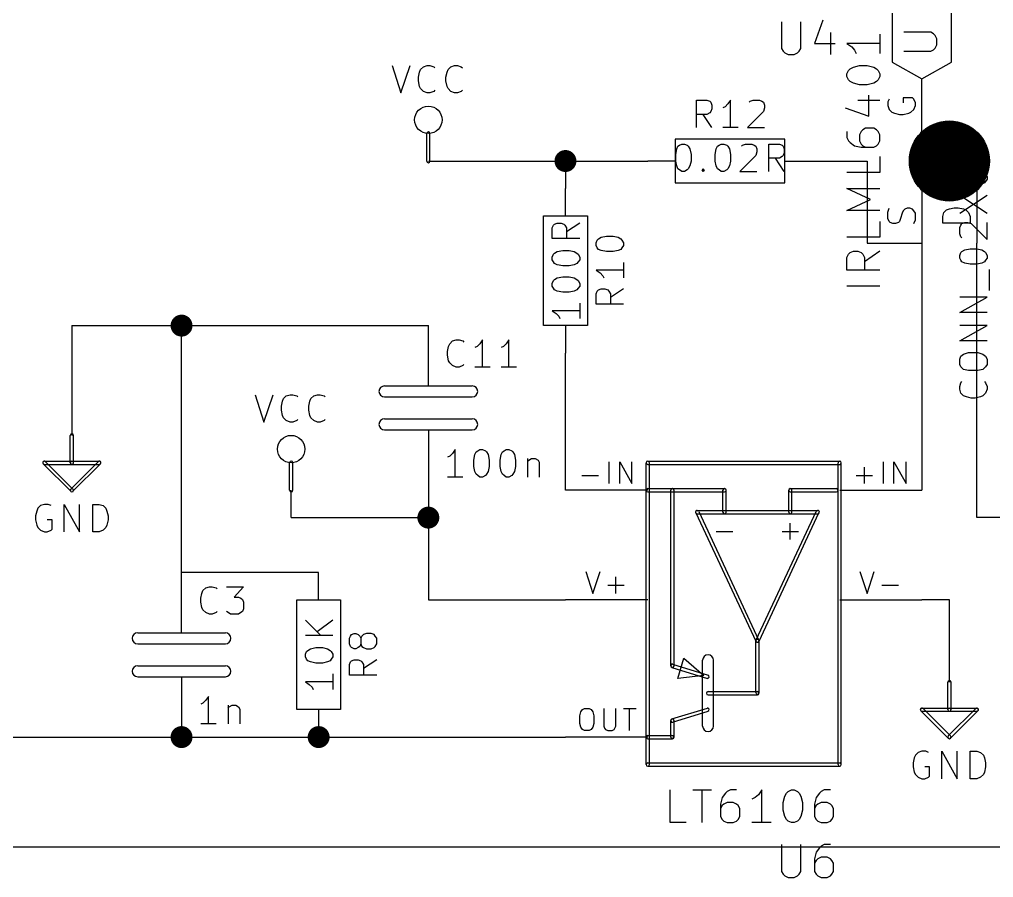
# Model space of a CAD drawing. Extents: x 10 to 287, y -200 to -10.
# Drawn here: x 166.48 to 211.59, y -141.12 to -101.4 of the extents above; entities that cross this region are included whole.
import ezdxf

# ---------------------------------------------------------------- set-up
doc = ezdxf.new("R2010")
doc.units = 0
doc.header["$MEASUREMENT"] = 0

msp = doc.modelspace()

# ---------------------------------------------------------------- linework, layer by layer
at = {"layer": 'Cyan 2'}
for p, q in [((203.683, -101.422), (203.302, -102.514)), ((201.778, -101.498), (201.778, -102.743)), ((202.667, -102.743), (202.667, -101.498)), ((204.038, -102.006), (204.038, -103.022)), ((206.324, -102.083), (206.324, -102.972)), ((201.778, -102.743), (201.854, -102.87)), ((202.59, -102.87), (202.667, -102.743)), ((203.302, -102.514), (204.267, -102.514)), ((206.324, -102.514), (204.8, -102.514)), ((204.8, -102.514), (205.029, -102.667)), ((205.029, -102.667), (205.156, -102.819)), ((205.156, -102.819), (205.232, -102.972)), ((201.854, -102.87), (201.93, -102.946)), ((201.93, -102.946), (202.082, -103.022)), ((202.082, -103.022), (202.362, -103.022)), ((202.362, -103.022), (202.514, -102.946)), ((202.514, -102.946), (202.59, -102.87)), ((183.744, -103.53), (184.15, -104.8)), ((184.15, -104.8), (184.582, -103.53)), ((185.014, -103.835), (185.064, -103.708)), ((185.064, -103.708), (185.191, -103.581)), ((185.191, -103.581), (185.369, -103.53)), ((185.369, -103.53), (185.496, -103.53)), ((185.496, -103.53), (185.674, -103.581)), ((185.674, -103.581), (185.725, -103.632)), ((186.284, -103.835), (186.334, -103.708)), ((186.334, -103.708), (186.461, -103.581)), ((186.461, -103.581), (186.639, -103.53)), ((186.639, -103.53), (186.766, -103.53)), ((186.766, -103.53), (186.944, -103.581)), ((186.944, -103.581), (186.995, -103.632)), ((204.876, -103.759), (204.953, -103.683)), ((204.953, -103.683), (205.105, -103.607)), ((205.105, -103.607), (205.384, -103.53)), ((205.384, -103.53), (205.74, -103.53)), ((205.74, -103.53), (206.045, -103.607)), ((206.045, -103.607), (206.172, -103.683)), ((206.172, -103.683), (206.248, -103.759)), ((184.963, -104.064), (185.014, -103.835)), ((184.963, -104.242), (184.963, -104.064)), ((186.233, -104.064), (186.284, -103.835)), ((186.233, -104.242), (186.233, -104.064)), ((204.8, -103.911), (204.876, -103.759)), ((204.8, -104.038), (204.8, -103.911)), ((204.876, -104.191), (204.8, -104.038)), ((204.953, -104.267), (204.876, -104.191)), ((206.248, -104.191), (206.172, -104.267)), ((206.248, -103.759), (206.324, -103.911)), ((206.324, -104.038), (206.248, -104.191)), ((206.324, -103.911), (206.324, -104.038)), ((185.014, -104.496), (184.963, -104.242)), ((185.064, -104.597), (185.014, -104.496)), ((185.191, -104.724), (185.064, -104.597)), ((186.284, -104.496), (186.233, -104.242)), ((186.334, -104.597), (186.284, -104.496)), ((186.461, -104.724), (186.334, -104.597)), ((205.105, -104.343), (204.953, -104.267)), ((205.384, -104.419), (205.105, -104.343)), ((205.74, -104.419), (205.384, -104.419)), ((206.045, -104.343), (205.74, -104.419)), ((206.172, -104.267), (206.045, -104.343)), ((185.369, -104.8), (185.191, -104.724)), ((185.496, -104.8), (185.369, -104.8)), ((185.674, -104.724), (185.496, -104.8)), ((185.725, -104.673), (185.674, -104.724)), ((186.639, -104.8), (186.461, -104.724)), ((186.766, -104.8), (186.639, -104.8)), ((186.944, -104.724), (186.766, -104.8)), ((186.995, -104.673), (186.944, -104.724)), ((205.816, -105.867), (205.816, -104.902)), ((206.756, -105.08), (206.705, -105.207)), ((207.848, -105.029), (207.416, -105.029)), ((207.416, -105.029), (207.416, -105.258)), ((207.899, -105.08), (207.848, -105.029)), ((207.975, -105.258), (207.899, -105.08)), ((197.841, -106.401), (197.841, -105.131)), ((197.841, -105.131), (198.323, -105.131)), ((198.323, -105.131), (198.45, -105.181)), ((198.45, -105.181), (198.501, -105.232)), ((198.501, -105.232), (198.552, -105.359)), ((198.552, -105.537), (198.501, -105.664)), ((198.552, -105.359), (198.552, -105.537)), ((199.161, -105.435), (199.06, -105.486)), ((199.288, -105.308), (199.161, -105.435)), ((199.415, -105.131), (199.288, -105.308)), ((199.415, -106.401), (199.415, -105.131)), ((200.279, -105.232), (200.33, -105.181)), ((200.33, -105.181), (200.457, -105.131)), ((200.457, -105.131), (200.762, -105.131)), ((200.762, -105.131), (200.863, -105.181)), ((200.863, -105.181), (200.939, -105.232)), ((200.939, -105.232), (200.99, -105.359)), ((200.99, -105.486), (200.939, -105.664)), ((200.99, -105.359), (200.99, -105.486)), ((204.724, -105.486), (205.816, -105.867)), ((205.308, -105.131), (206.324, -105.131)), ((206.705, -105.207), (206.705, -105.385)), ((206.705, -105.385), (206.756, -105.562)), ((207.899, -105.562), (207.975, -105.385)), ((207.975, -105.385), (207.975, -105.258)), ((198.323, -105.791), (197.841, -105.791)), ((198.552, -106.401), (198.145, -105.791)), ((198.45, -105.715), (198.323, -105.791)), ((198.501, -105.664), (198.45, -105.715)), ((200.939, -105.664), (200.203, -106.401)), ((206.756, -105.562), (206.883, -105.689)), ((206.883, -105.689), (207.01, -105.74)), ((207.01, -105.74), (207.239, -105.791)), ((207.239, -105.791), (207.416, -105.791)), ((207.416, -105.791), (207.67, -105.74)), ((207.67, -105.74), (207.772, -105.689)), ((207.772, -105.689), (207.899, -105.562)), ((199.771, -106.401), (199.06, -106.401)), ((200.203, -106.401), (200.99, -106.401)), ((205.664, -106.426), (205.537, -106.502)), ((206.045, -106.426), (205.664, -106.426)), ((206.172, -106.502), (206.045, -106.426)), ((204.8, -106.578), (204.8, -106.858)), ((204.8, -106.858), (204.876, -107.01)), ((205.461, -106.578), (205.384, -106.731)), ((205.384, -106.731), (205.384, -107.01)), ((205.537, -106.502), (205.461, -106.578)), ((206.248, -106.578), (206.172, -106.502)), ((206.324, -106.731), (206.248, -106.578)), ((206.324, -107.01), (206.324, -106.731)), ((196.926, -107.391), (196.977, -107.264)), ((196.977, -107.264), (197.053, -107.213)), ((197.053, -107.213), (197.155, -107.163)), ((197.155, -107.163), (197.282, -107.163)), ((197.282, -107.163), (197.409, -107.213)), ((197.409, -107.213), (197.46, -107.264)), ((197.46, -107.264), (197.536, -107.391)), ((198.755, -107.391), (198.806, -107.264)), ((198.806, -107.264), (198.882, -107.213)), ((198.882, -107.213), (198.984, -107.163)), ((198.984, -107.163), (199.111, -107.163)), ((199.111, -107.163), (199.238, -107.213)), ((199.238, -107.213), (199.288, -107.264)), ((199.288, -107.264), (199.365, -107.391)), ((199.923, -107.264), (199.974, -107.213)), ((199.974, -107.213), (200.101, -107.163)), ((200.101, -107.163), (200.406, -107.163)), ((200.406, -107.163), (200.508, -107.213)), ((200.508, -107.213), (200.584, -107.264)), ((200.584, -107.264), (200.635, -107.391)), ((201.193, -108.433), (201.193, -107.163)), ((201.193, -107.163), (201.676, -107.163)), ((201.676, -107.163), (201.803, -107.213)), ((201.803, -107.213), (201.854, -107.264)), ((201.854, -107.264), (201.905, -107.391)), ((204.876, -107.01), (204.953, -107.086)), ((204.953, -107.086), (205.156, -107.239)), ((205.156, -107.239), (205.461, -107.315)), ((205.384, -107.01), (205.461, -107.163)), ((205.461, -107.163), (205.537, -107.239)), ((205.461, -107.315), (206.045, -107.315)), ((205.537, -107.239), (205.664, -107.315)), ((206.045, -107.315), (206.172, -107.239)), ((206.172, -107.239), (206.248, -107.163)), ((206.248, -107.163), (206.324, -107.01)), ((210.439, -107.264), (211.303, -107.264)), ((210.871, -107.848), (210.871, -107.086)), ((196.875, -107.645), (196.926, -107.391)), ((196.875, -107.95), (196.875, -107.645)), ((197.536, -107.391), (197.587, -107.645)), ((197.587, -107.645), (197.587, -107.95)), ((198.704, -107.645), (198.755, -107.391)), ((198.704, -107.95), (198.704, -107.645)), ((199.365, -107.391), (199.415, -107.645)), ((199.415, -107.645), (199.415, -107.95)), ((200.584, -107.696), (199.847, -108.433)), ((200.635, -107.518), (200.584, -107.696)), ((200.635, -107.391), (200.635, -107.518)), ((201.803, -107.747), (201.676, -107.823)), ((201.854, -107.696), (201.803, -107.747)), ((201.905, -107.569), (201.854, -107.696)), ((201.905, -107.391), (201.905, -107.569)), ((206.324, -107.747), (206.324, -108.483)), ((209.956, -107.569), (210.871, -107.848)), ((196.926, -108.179), (196.875, -107.95)), ((196.977, -108.306), (196.926, -108.179)), ((197.536, -108.179), (197.46, -108.306)), ((197.587, -107.95), (197.536, -108.179)), ((198.755, -108.179), (198.704, -107.95)), ((198.806, -108.306), (198.755, -108.179)), ((199.365, -108.179), (199.288, -108.306)), ((199.415, -107.95), (199.365, -108.179)), ((201.676, -107.823), (201.193, -107.823)), ((201.905, -108.433), (201.498, -107.823)), ((197.053, -108.356), (196.977, -108.306)), ((197.155, -108.433), (197.053, -108.356)), ((197.282, -108.433), (197.155, -108.433)), ((197.409, -108.356), (197.282, -108.433)), ((197.46, -108.306), (197.409, -108.356)), ((198.095, -108.356), (198.145, -108.306)), ((198.145, -108.433), (198.095, -108.356)), ((198.145, -108.306), (198.196, -108.356)), ((198.145, -108.306), (198.145, -108.433)), ((198.196, -108.356), (198.145, -108.433)), ((198.882, -108.356), (198.806, -108.306)), ((198.984, -108.433), (198.882, -108.356)), ((199.111, -108.433), (198.984, -108.433)), ((199.238, -108.356), (199.111, -108.433)), ((199.288, -108.306), (199.238, -108.356)), ((199.847, -108.433), (200.635, -108.433)), ((206.324, -108.483), (204.8, -108.483)), ((210.033, -108.661), (210.083, -108.534)), ((210.033, -108.788), (210.033, -108.661)), ((210.083, -108.534), (210.134, -108.483)), ((210.134, -108.483), (210.261, -108.407)), ((210.261, -108.407), (210.515, -108.356)), ((210.515, -108.356), (210.82, -108.356)), ((210.82, -108.356), (211.049, -108.407)), ((211.049, -108.407), (211.176, -108.483)), ((211.176, -108.483), (211.226, -108.534)), ((211.226, -108.534), (211.303, -108.661)), ((211.303, -108.661), (211.303, -108.788)), ((210.083, -108.89), (210.033, -108.788)), ((210.134, -108.966), (210.083, -108.89)), ((210.261, -109.017), (210.134, -108.966)), ((210.515, -109.068), (210.261, -109.017)), ((210.82, -109.068), (210.515, -109.068)), ((211.049, -109.017), (210.82, -109.068)), ((211.176, -108.966), (211.049, -109.017)), ((211.226, -108.89), (211.176, -108.966)), ((211.303, -108.788), (211.226, -108.89)), ((205.892, -109.728), (204.8, -109.22)), ((204.8, -109.22), (206.324, -109.22)), ((210.033, -110.363), (211.303, -109.525)), ((210.033, -109.525), (211.303, -110.363)), ((204.8, -110.236), (205.892, -109.728)), ((206.324, -110.236), (204.8, -110.236)), ((206.705, -110.312), (206.756, -110.134)), ((206.705, -110.617), (206.705, -110.312)), ((207.366, -110.363), (207.289, -110.617)), ((207.416, -110.261), (207.366, -110.363)), ((207.493, -110.185), (207.416, -110.261)), ((207.594, -110.134), (207.493, -110.185)), ((207.721, -110.134), (207.594, -110.134)), ((207.848, -110.185), (207.721, -110.134)), ((207.899, -110.261), (207.848, -110.185)), ((207.975, -110.363), (207.899, -110.261)), ((207.975, -110.668), (207.975, -110.363)), ((209.245, -110.515), (209.296, -110.338)), ((209.245, -110.82), (209.245, -110.515)), ((209.296, -110.338), (209.423, -110.211)), ((209.423, -110.211), (209.55, -110.16)), ((209.55, -110.16), (209.779, -110.109)), ((209.779, -110.109), (209.956, -110.109)), ((209.956, -110.109), (210.21, -110.16)), ((210.21, -110.16), (210.312, -110.211)), ((210.312, -110.211), (210.439, -110.338)), ((210.439, -110.338), (210.515, -110.515)), ((210.515, -110.515), (210.515, -110.82)), ((191.16, -111.049), (191.211, -110.922)), ((191.211, -110.922), (191.262, -110.871)), ((191.262, -110.871), (191.389, -110.82)), ((191.389, -110.82), (191.567, -110.82)), ((191.567, -110.82), (191.694, -110.871)), ((191.694, -110.871), (191.745, -110.922)), ((191.745, -110.922), (191.821, -111.049)), ((192.43, -110.82), (191.821, -111.227)), ((206.324, -110.744), (206.324, -111.481)), ((206.756, -110.744), (206.705, -110.617)), ((206.807, -110.795), (206.756, -110.744)), ((206.934, -110.846), (206.807, -110.795)), ((207.061, -110.846), (206.934, -110.846)), ((207.188, -110.795), (207.061, -110.846)), ((207.239, -110.744), (207.188, -110.795)), ((207.289, -110.617), (207.239, -110.744)), ((207.899, -110.846), (207.975, -110.668)), ((210.515, -110.82), (209.245, -110.82)), ((210.033, -111.023), (210.083, -110.922)), ((210.083, -110.922), (210.134, -110.846)), ((210.134, -110.846), (210.261, -110.795)), ((210.261, -110.795), (210.388, -110.795)), ((210.388, -110.795), (210.566, -110.846)), ((210.566, -110.846), (211.303, -111.582)), ((211.303, -111.582), (211.303, -110.795)), ((191.16, -111.531), (191.16, -111.049)), ((191.821, -111.049), (191.821, -111.531)), ((210.033, -111.328), (210.033, -111.023)), ((210.083, -111.455), (210.033, -111.328)), ((192.43, -111.531), (191.16, -111.531)), ((193.192, -111.735), (193.243, -111.608)), ((193.192, -111.862), (193.192, -111.735)), ((193.243, -111.963), (193.192, -111.862)), ((193.243, -111.608), (193.294, -111.557)), ((193.294, -111.557), (193.421, -111.481)), ((193.421, -111.481), (193.675, -111.43)), ((193.675, -111.43), (193.98, -111.43)), ((193.98, -111.43), (194.208, -111.481)), ((194.208, -111.481), (194.335, -111.557)), ((194.335, -111.557), (194.386, -111.608)), ((194.386, -111.608), (194.462, -111.735)), ((194.462, -111.862), (194.386, -111.963)), ((194.462, -111.735), (194.462, -111.862)), ((206.324, -111.481), (204.8, -111.481)), ((210.134, -111.506), (210.083, -111.455)), ((191.16, -112.395), (191.211, -112.268)), ((191.211, -112.268), (191.262, -112.217)), ((191.262, -112.217), (191.389, -112.141)), ((191.389, -112.141), (191.643, -112.09)), ((191.643, -112.09), (191.948, -112.09)), ((191.948, -112.09), (192.176, -112.141)), ((192.176, -112.141), (192.303, -112.217)), ((192.303, -112.217), (192.354, -112.268)), ((192.354, -112.268), (192.43, -112.395)), ((193.294, -112.039), (193.243, -111.963)), ((193.421, -112.09), (193.294, -112.039)), ((193.675, -112.141), (193.421, -112.09)), ((193.98, -112.141), (193.675, -112.141)), ((194.208, -112.09), (193.98, -112.141)), ((194.335, -112.039), (194.208, -112.09)), ((194.386, -111.963), (194.335, -112.039)), ((204.8, -112.42), (204.876, -112.268)), ((204.876, -112.268), (204.953, -112.192)), ((204.953, -112.192), (205.105, -112.116)), ((205.105, -112.116), (205.308, -112.116)), ((205.308, -112.116), (205.461, -112.192)), ((205.461, -112.192), (205.537, -112.268)), ((205.537, -112.268), (205.613, -112.42)), ((206.324, -112.116), (205.613, -112.624)), ((210.033, -112.319), (210.083, -112.192)), ((210.033, -112.446), (210.033, -112.319)), ((210.083, -112.192), (210.134, -112.141)), ((210.134, -112.141), (210.261, -112.065)), ((210.261, -112.065), (210.515, -112.014)), ((210.515, -112.014), (210.82, -112.014)), ((210.82, -112.014), (211.049, -112.065)), ((211.049, -112.065), (211.176, -112.141)), ((211.176, -112.141), (211.226, -112.192)), ((211.226, -112.192), (211.303, -112.319)), ((211.303, -112.319), (211.303, -112.446)), ((191.16, -112.522), (191.16, -112.395)), ((191.211, -112.624), (191.16, -112.522)), ((191.262, -112.7), (191.211, -112.624)), ((191.389, -112.751), (191.262, -112.7)), ((191.643, -112.801), (191.389, -112.751)), ((192.176, -112.751), (191.948, -112.801)), ((192.303, -112.7), (192.176, -112.751)), ((192.354, -112.624), (192.303, -112.7)), ((192.43, -112.522), (192.354, -112.624)), ((192.43, -112.395), (192.43, -112.522)), ((194.462, -112.649), (194.462, -113.36)), ((204.8, -113.005), (204.8, -112.42)), ((205.613, -112.42), (205.613, -113.005)), ((210.083, -112.547), (210.033, -112.446)), ((210.134, -112.624), (210.083, -112.547)), ((210.261, -112.674), (210.134, -112.624)), ((210.515, -112.725), (210.261, -112.674)), ((210.82, -112.725), (210.515, -112.725)), ((211.049, -112.674), (210.82, -112.725)), ((211.176, -112.624), (211.049, -112.674)), ((211.226, -112.547), (211.176, -112.624)), ((211.303, -112.446), (211.226, -112.547)), ((191.948, -112.801), (191.643, -112.801)), ((194.462, -113.005), (193.192, -113.005)), ((193.192, -113.005), (193.37, -113.132)), ((193.37, -113.132), (193.497, -113.259)), ((206.324, -113.005), (204.8, -113.005)), ((211.404, -113.944), (211.404, -112.979)), ((191.16, -113.614), (191.211, -113.487)), ((191.16, -113.741), (191.16, -113.614)), ((191.211, -113.487), (191.262, -113.436)), ((191.262, -113.436), (191.389, -113.36)), ((191.389, -113.36), (191.643, -113.309)), ((191.643, -113.309), (191.948, -113.309)), ((191.948, -113.309), (192.176, -113.36)), ((192.176, -113.36), (192.303, -113.436)), ((192.303, -113.436), (192.354, -113.487)), ((192.354, -113.487), (192.43, -113.614)), ((192.43, -113.614), (192.43, -113.741)), ((193.497, -113.259), (193.548, -113.36)), ((191.211, -113.843), (191.16, -113.741)), ((191.262, -113.919), (191.211, -113.843)), ((191.389, -113.97), (191.262, -113.919)), ((191.643, -114.021), (191.389, -113.97)), ((191.948, -114.021), (191.643, -114.021)), ((192.176, -113.97), (191.948, -114.021)), ((192.303, -113.919), (192.176, -113.97)), ((192.354, -113.843), (192.303, -113.919)), ((192.43, -113.741), (192.354, -113.843)), ((193.192, -114.097), (193.243, -113.97)), ((193.192, -114.579), (193.192, -114.097)), ((193.243, -113.97), (193.294, -113.919)), ((193.294, -113.919), (193.421, -113.868)), ((193.421, -113.868), (193.599, -113.868)), ((193.599, -113.868), (193.726, -113.919)), ((193.726, -113.919), (193.777, -113.97)), ((193.777, -113.97), (193.853, -114.097)), ((194.462, -113.868), (193.853, -114.275)), ((193.853, -114.097), (193.853, -114.579)), ((206.324, -113.741), (204.8, -113.741)), ((192.43, -114.529), (192.43, -115.24)), ((194.462, -114.579), (193.192, -114.579)), ((210.033, -114.96), (211.303, -114.249)), ((211.303, -114.249), (210.033, -114.249)), ((192.43, -114.884), (191.16, -114.884)), ((191.16, -114.884), (191.338, -115.011)), ((191.338, -115.011), (191.465, -115.138)), ((211.303, -114.96), (210.033, -114.96)), ((191.465, -115.138), (191.516, -115.24)), ((210.033, -116.281), (211.303, -115.57)), ((211.303, -115.57), (210.033, -115.57)), ((186.411, -116.408), (186.538, -116.281)), ((186.538, -116.281), (186.715, -116.23)), ((186.715, -116.23), (186.842, -116.23)), ((186.842, -116.23), (187.02, -116.281)), ((187.02, -116.281), (187.071, -116.332)), ((187.935, -116.23), (187.808, -116.408)), ((187.935, -117.5), (187.935, -116.23)), ((189.154, -116.23), (189.027, -116.408)), ((189.154, -117.5), (189.154, -116.23)), ((211.303, -116.281), (210.033, -116.281)), ((186.309, -116.764), (186.36, -116.535)), ((186.309, -116.942), (186.309, -116.764)), ((186.36, -116.535), (186.411, -116.408)), ((187.681, -116.535), (187.579, -116.586)), ((187.808, -116.408), (187.681, -116.535)), ((188.9, -116.535), (188.798, -116.586)), ((189.027, -116.408), (188.9, -116.535)), ((210.21, -116.891), (210.439, -116.815)), ((210.439, -116.815), (210.871, -116.815)), ((210.871, -116.815), (211.099, -116.891)), ((186.36, -117.196), (186.309, -116.942)), ((186.411, -117.297), (186.36, -117.196)), ((210.033, -117.119), (210.083, -116.992)), ((210.033, -117.373), (210.033, -117.119)), ((210.083, -116.992), (210.21, -116.891)), ((211.099, -116.891), (211.226, -116.992)), ((211.226, -116.992), (211.303, -117.119)), ((211.303, -117.119), (211.303, -117.373)), ((186.538, -117.424), (186.411, -117.297)), ((186.715, -117.5), (186.538, -117.424)), ((186.842, -117.5), (186.715, -117.5)), ((187.02, -117.424), (186.842, -117.5)), ((187.071, -117.373), (187.02, -117.424)), ((188.29, -117.5), (187.579, -117.5)), ((189.509, -117.5), (188.798, -117.5)), ((210.083, -117.475), (210.033, -117.373)), ((210.21, -117.602), (210.083, -117.475)), ((210.439, -117.653), (210.21, -117.602)), ((210.871, -117.653), (210.439, -117.653)), ((211.099, -117.602), (210.871, -117.653)), ((211.226, -117.475), (211.099, -117.602)), ((211.303, -117.373), (211.226, -117.475)), ((210.083, -118.212), (210.134, -118.161)), ((211.176, -118.161), (211.226, -118.212)), ((210.033, -118.389), (210.083, -118.212)), ((210.033, -118.516), (210.033, -118.389)), ((210.083, -118.694), (210.033, -118.516)), ((211.226, -118.212), (211.303, -118.389)), ((211.303, -118.516), (211.226, -118.694)), ((211.303, -118.389), (211.303, -118.516)), ((177.394, -118.77), (177.8, -120.04)), ((177.8, -120.04), (178.232, -118.77)), ((178.613, -119.304), (178.664, -119.075)), ((178.664, -119.075), (178.714, -118.948)), ((178.714, -118.948), (178.841, -118.821)), ((178.841, -118.821), (179.019, -118.77)), ((179.019, -118.77), (179.146, -118.77)), ((179.146, -118.77), (179.324, -118.821)), ((179.324, -118.821), (179.375, -118.872)), ((179.883, -119.304), (179.934, -119.075)), ((179.934, -119.075), (179.984, -118.948)), ((179.984, -118.948), (180.111, -118.821)), ((180.111, -118.821), (180.289, -118.77)), ((180.289, -118.77), (180.416, -118.77)), ((180.416, -118.77), (180.594, -118.821)), ((180.594, -118.821), (180.645, -118.872)), ((210.21, -118.821), (210.083, -118.694)), ((210.337, -118.872), (210.21, -118.821)), ((210.566, -118.923), (210.337, -118.872)), ((210.744, -118.923), (210.566, -118.923)), ((210.998, -118.872), (210.744, -118.923)), ((211.099, -118.821), (210.998, -118.872)), ((211.226, -118.694), (211.099, -118.821)), ((178.613, -119.482), (178.613, -119.304)), ((178.664, -119.736), (178.613, -119.482)), ((179.883, -119.482), (179.883, -119.304)), ((179.934, -119.736), (179.883, -119.482)), ((178.714, -119.837), (178.664, -119.736)), ((178.841, -119.964), (178.714, -119.837)), ((179.019, -120.04), (178.841, -119.964)), ((179.324, -119.964), (179.146, -120.04)), ((179.375, -119.913), (179.324, -119.964)), ((179.984, -119.837), (179.934, -119.736)), ((180.111, -119.964), (179.984, -119.837)), ((180.289, -120.04), (180.111, -119.964)), ((180.594, -119.964), (180.416, -120.04)), ((180.645, -119.913), (180.594, -119.964)), ((179.146, -120.04), (179.019, -120.04)), ((180.416, -120.04), (180.289, -120.04)), ((186.665, -121.31), (186.538, -121.488)), ((186.665, -122.58), (186.665, -121.31)), ((187.706, -121.361), (187.808, -121.31)), ((187.808, -121.31), (187.935, -121.31)), ((187.935, -121.31), (188.062, -121.361)), ((188.925, -121.361), (189.027, -121.31)), ((189.027, -121.31), (189.154, -121.31)), ((189.154, -121.31), (189.281, -121.361)), ((186.411, -121.615), (186.309, -121.666)), ((186.538, -121.488), (186.411, -121.615)), ((187.528, -121.793), (187.579, -121.539)), ((187.528, -122.098), (187.528, -121.793)), ((187.579, -121.539), (187.63, -121.412)), ((187.63, -121.412), (187.706, -121.361)), ((188.062, -121.361), (188.112, -121.412)), ((188.112, -121.412), (188.189, -121.539)), ((188.189, -121.539), (188.239, -121.793)), ((188.239, -121.793), (188.239, -122.098)), ((188.747, -121.793), (188.798, -121.539)), ((188.747, -122.098), (188.747, -121.793)), ((188.798, -121.539), (188.849, -121.412)), ((188.849, -121.412), (188.925, -121.361)), ((189.281, -121.361), (189.332, -121.412)), ((189.332, -121.412), (189.408, -121.539)), ((189.408, -121.539), (189.459, -121.793)), ((189.459, -121.793), (189.459, -122.098)), ((190.017, -121.717), (190.017, -122.58)), ((190.017, -121.844), (190.068, -121.793)), ((190.068, -121.793), (190.195, -121.717)), ((190.195, -121.717), (190.373, -121.717)), ((190.373, -121.717), (190.5, -121.793)), ((190.5, -121.793), (190.551, -121.895)), ((187.579, -122.326), (187.528, -122.098)), ((188.239, -122.098), (188.189, -122.326)), ((188.798, -122.326), (188.747, -122.098)), ((189.459, -122.098), (189.408, -122.326)), ((190.551, -121.895), (190.551, -122.58)), ((193.802, -122.885), (193.802, -121.869)), ((194.285, -122.885), (194.285, -121.869)), ((194.285, -121.869), (194.843, -122.885)), ((194.843, -122.885), (194.843, -121.869)), ((205.613, -122.885), (205.613, -122.123)), ((206.502, -122.885), (206.502, -121.869)), ((206.985, -122.885), (206.985, -121.869)), ((206.985, -121.869), (207.543, -122.885)), ((207.543, -122.885), (207.543, -121.869)), ((187.02, -122.58), (186.309, -122.58)), ((187.63, -122.453), (187.579, -122.326)), ((187.706, -122.504), (187.63, -122.453)), ((187.808, -122.58), (187.706, -122.504)), ((187.935, -122.58), (187.808, -122.58)), ((188.062, -122.504), (187.935, -122.58)), ((188.112, -122.453), (188.062, -122.504)), ((188.189, -122.326), (188.112, -122.453)), ((188.849, -122.453), (188.798, -122.326)), ((188.925, -122.504), (188.849, -122.453)), ((189.027, -122.58), (188.925, -122.504)), ((189.154, -122.58), (189.027, -122.58)), ((189.281, -122.504), (189.154, -122.58)), ((189.332, -122.453), (189.281, -122.504)), ((189.408, -122.326), (189.332, -122.453)), ((192.532, -122.504), (193.294, -122.504)), ((205.232, -122.504), (205.994, -122.504)), ((167.335, -124.028), (167.284, -124.155)), ((167.462, -123.901), (167.335, -124.028)), ((167.64, -123.85), (167.462, -123.901)), ((167.818, -123.85), (167.64, -123.85)), ((167.945, -123.901), (167.818, -123.85)), ((168.554, -125.12), (168.554, -123.85)), ((168.554, -123.85), (169.266, -125.12)), ((169.266, -125.12), (169.266, -123.85)), ((169.875, -125.12), (169.875, -123.85)), ((169.875, -123.85), (170.18, -123.85)), ((170.18, -123.85), (170.358, -123.901)), ((170.358, -123.901), (170.485, -124.028)), ((170.485, -124.028), (170.536, -124.155)), ((167.284, -124.155), (167.234, -124.384)), ((167.234, -124.384), (167.234, -124.562)), ((170.536, -124.155), (170.586, -124.384)), ((170.586, -124.384), (170.586, -124.562)), ((167.234, -124.562), (167.284, -124.816)), ((167.284, -124.816), (167.335, -124.917)), ((167.335, -124.917), (167.462, -125.044)), ((167.996, -124.562), (167.767, -124.562)), ((167.996, -124.993), (167.996, -124.562)), ((170.485, -124.917), (170.358, -125.044)), ((170.536, -124.816), (170.485, -124.917)), ((170.586, -124.562), (170.536, -124.816)), ((167.462, -125.044), (167.64, -125.12)), ((167.64, -125.12), (167.767, -125.12)), ((167.767, -125.12), (167.945, -125.044)), ((167.945, -125.044), (167.996, -124.993)), ((170.18, -125.12), (169.875, -125.12)), ((170.358, -125.044), (170.18, -125.12)), ((192.71, -126.949), (193.04, -127.965)), ((193.04, -127.965), (193.37, -126.949)), ((194.107, -127.965), (194.107, -127.203)), ((205.41, -126.949), (205.74, -127.965)), ((205.74, -127.965), (206.07, -126.949)), ((175.108, -127.711), (175.285, -127.66)), ((175.285, -127.66), (175.412, -127.66)), ((175.412, -127.66), (175.59, -127.711)), ((176.073, -127.66), (176.86, -127.66)), ((176.86, -127.66), (176.428, -128.143)), ((193.726, -127.584), (194.488, -127.584)), ((206.426, -127.584), (207.188, -127.584)), ((174.879, -128.194), (174.93, -127.965)), ((174.93, -127.965), (174.981, -127.838)), ((174.981, -127.838), (175.108, -127.711)), ((175.59, -127.711), (175.641, -127.762)), ((174.879, -128.372), (174.879, -128.194)), ((174.93, -128.626), (174.879, -128.372)), ((176.428, -128.143), (176.632, -128.143)), ((176.632, -128.143), (176.733, -128.194)), ((176.733, -128.194), (176.809, -128.245)), ((176.809, -128.245), (176.86, -128.372)), ((176.86, -128.372), (176.86, -128.676)), ((174.981, -128.727), (174.93, -128.626)), ((175.108, -128.854), (174.981, -128.727)), ((175.285, -128.93), (175.108, -128.854)), ((175.412, -128.93), (175.285, -128.93)), ((175.59, -128.854), (175.412, -128.93)), ((175.641, -128.803), (175.59, -128.854)), ((176.149, -128.854), (176.073, -128.803)), ((176.251, -128.93), (176.149, -128.854)), ((176.632, -128.93), (176.251, -128.93)), ((176.733, -128.854), (176.632, -128.93)), ((176.809, -128.803), (176.733, -128.854)), ((176.86, -128.676), (176.809, -128.803)), ((179.73, -129.21), (180.442, -129.921)), ((181, -129.21), (180.264, -129.743)), ((181.813, -129.946), (181.864, -129.87)), ((181.864, -129.87), (181.991, -129.819)), ((181.991, -129.819), (182.067, -129.819)), ((182.067, -129.819), (182.169, -129.87)), ((182.169, -129.87), (182.245, -129.946)), ((182.423, -129.87), (182.347, -129.946)), ((182.55, -129.819), (182.423, -129.87)), ((182.778, -129.819), (182.55, -129.819)), ((182.905, -129.87), (182.778, -129.819)), ((182.956, -129.946), (182.905, -129.87)), ((181, -129.921), (179.73, -129.921)), ((181.762, -130.048), (181.813, -129.946)), ((181.762, -130.302), (181.762, -130.048)), ((181.813, -130.429), (181.762, -130.302)), ((182.245, -129.946), (182.296, -130.048)), ((182.296, -130.302), (182.245, -130.429)), ((182.347, -129.946), (182.296, -130.048)), ((182.296, -130.048), (182.296, -130.302)), ((182.296, -130.302), (182.347, -130.429)), ((183.032, -130.048), (182.956, -129.946)), ((182.956, -130.429), (183.032, -130.302)), ((183.032, -130.302), (183.032, -130.048)), ((179.73, -130.785), (179.781, -130.658)), ((179.73, -130.912), (179.73, -130.785)), ((179.781, -130.658), (179.832, -130.607)), ((179.832, -130.607), (179.959, -130.531)), ((179.959, -130.531), (180.213, -130.48)), ((180.213, -130.48), (180.518, -130.48)), ((180.518, -130.48), (180.746, -130.531)), ((180.746, -130.531), (180.873, -130.607)), ((180.873, -130.607), (180.924, -130.658)), ((180.924, -130.658), (181, -130.785)), ((181, -130.785), (181, -130.912)), ((181.864, -130.48), (181.813, -130.429)), ((181.991, -130.531), (181.864, -130.48)), ((182.067, -130.531), (181.991, -130.531)), ((182.169, -130.48), (182.067, -130.531)), ((182.245, -130.429), (182.169, -130.48)), ((182.347, -130.429), (182.423, -130.48)), ((182.423, -130.48), (182.55, -130.531)), ((182.55, -130.531), (182.778, -130.531)), ((182.778, -130.531), (182.905, -130.48)), ((182.905, -130.48), (182.956, -130.429)), ((179.781, -131.013), (179.73, -130.912)), ((179.832, -131.089), (179.781, -131.013)), ((179.959, -131.14), (179.832, -131.089)), ((180.213, -131.191), (179.959, -131.14)), ((180.518, -131.191), (180.213, -131.191)), ((180.746, -131.14), (180.518, -131.191)), ((180.873, -131.089), (180.746, -131.14)), ((180.924, -131.013), (180.873, -131.089)), ((181, -130.912), (180.924, -131.013)), ((181.762, -131.267), (181.813, -131.14)), ((181.762, -131.75), (181.762, -131.267)), ((181.813, -131.14), (181.864, -131.089)), ((181.864, -131.089), (181.991, -131.039)), ((181.991, -131.039), (182.169, -131.039)), ((182.169, -131.039), (182.296, -131.089)), ((182.296, -131.089), (182.347, -131.14)), ((182.347, -131.14), (182.423, -131.267)), ((183.032, -131.039), (182.423, -131.445)), ((182.423, -131.267), (182.423, -131.75)), ((181, -131.699), (181, -132.41)), ((181, -132.055), (179.73, -132.055)), ((179.73, -132.055), (179.908, -132.182)), ((183.032, -131.75), (181.762, -131.75)), ((179.908, -132.182), (180.035, -132.309)), ((180.035, -132.309), (180.086, -132.41)), ((174.981, -133.045), (174.879, -133.096)), ((175.108, -132.918), (174.981, -133.045)), ((175.235, -132.74), (175.108, -132.918)), ((175.235, -134.01), (175.235, -132.74)), ((176.149, -133.147), (176.149, -134.01)), ((176.149, -133.274), (176.2, -133.223)), ((176.2, -133.223), (176.327, -133.147)), ((176.327, -133.147), (176.505, -133.147)), ((176.505, -133.147), (176.632, -133.223)), ((176.632, -133.223), (176.682, -133.325)), ((176.682, -133.325), (176.682, -134.01)), ((192.43, -133.629), (192.481, -133.452)), ((192.481, -133.452), (192.557, -133.35)), ((192.557, -133.35), (192.659, -133.299)), ((192.659, -133.299), (192.862, -133.299)), ((192.862, -133.299), (192.964, -133.35)), ((192.964, -133.35), (193.04, -133.452)), ((193.04, -133.452), (193.091, -133.629)), ((193.548, -133.299), (193.548, -134.112)), ((194.107, -134.112), (194.107, -133.299)), ((194.462, -133.299), (195.047, -133.299)), ((194.742, -134.315), (194.742, -133.299)), ((192.43, -133.985), (192.43, -133.629)), ((193.091, -133.629), (193.091, -133.985)), ((175.59, -134.01), (174.879, -134.01)), ((192.481, -134.163), (192.43, -133.985)), ((192.557, -134.264), (192.481, -134.163)), ((192.659, -134.315), (192.557, -134.264)), ((192.862, -134.315), (192.659, -134.315)), ((192.964, -134.264), (192.862, -134.315)), ((193.04, -134.163), (192.964, -134.264)), ((193.091, -133.985), (193.04, -134.163)), ((193.548, -134.112), (193.573, -134.214)), ((193.573, -134.214), (193.624, -134.264)), ((193.624, -134.264), (193.726, -134.315)), ((193.726, -134.315), (193.929, -134.315)), ((193.929, -134.315), (194.031, -134.264)), ((194.031, -134.264), (194.056, -134.214)), ((194.056, -134.214), (194.107, -134.112)), ((208.28, -135.28), (208.102, -135.331)), ((208.458, -135.28), (208.28, -135.28)), ((208.585, -135.331), (208.458, -135.28)), ((209.194, -136.55), (209.194, -135.28)), ((209.194, -135.28), (209.906, -136.55)), ((209.906, -136.55), (209.906, -135.28)), ((210.515, -136.55), (210.515, -135.28)), ((210.515, -135.28), (210.82, -135.28)), ((210.82, -135.28), (210.998, -135.331)), ((207.924, -135.585), (207.874, -135.814)), ((207.975, -135.458), (207.924, -135.585)), ((208.102, -135.331), (207.975, -135.458)), ((210.998, -135.331), (211.125, -135.458)), ((211.125, -135.458), (211.176, -135.585)), ((211.176, -135.585), (211.226, -135.814)), ((207.874, -135.814), (207.874, -135.992)), ((207.874, -135.992), (207.924, -136.246)), ((208.636, -135.992), (208.407, -135.992)), ((208.636, -136.423), (208.636, -135.992)), ((211.226, -135.992), (211.176, -136.246)), ((211.226, -135.814), (211.226, -135.992)), ((207.924, -136.246), (207.975, -136.347)), ((207.975, -136.347), (208.102, -136.474)), ((208.102, -136.474), (208.28, -136.55)), ((208.28, -136.55), (208.407, -136.55)), ((208.407, -136.55), (208.585, -136.474)), ((208.585, -136.474), (208.636, -136.423)), ((210.82, -136.55), (210.515, -136.55)), ((210.998, -136.474), (210.82, -136.55)), ((211.125, -136.347), (210.998, -136.474)), ((211.176, -136.246), (211.125, -136.347)), ((196.621, -138.582), (196.621, -137.058)), ((197.663, -137.058), (198.526, -137.058)), ((198.095, -138.582), (198.095, -137.058)), ((199.415, -137.058), (199.263, -137.135)), ((199.695, -137.058), (199.415, -137.058)), ((200.863, -137.058), (200.711, -137.287)), ((200.863, -138.582), (200.863, -137.058)), ((202.082, -137.135), (202.235, -137.058)), ((202.235, -137.058), (202.362, -137.058)), ((202.362, -137.058), (202.514, -137.135)), ((203.759, -137.058), (203.606, -137.135)), ((204.038, -137.058), (203.759, -137.058)), ((199.034, -137.414), (198.958, -137.719)), ((199.187, -137.211), (199.034, -137.414)), ((199.263, -137.135), (199.187, -137.211)), ((200.558, -137.414), (200.406, -137.49)), ((200.711, -137.287), (200.558, -137.414)), ((201.854, -137.643), (201.93, -137.363)), ((201.93, -137.363), (202.006, -137.211)), ((202.006, -137.211), (202.082, -137.135)), ((202.514, -137.135), (202.59, -137.211)), ((202.59, -137.211), (202.667, -137.363)), ((202.667, -137.363), (202.743, -137.643)), ((203.378, -137.414), (203.302, -137.719)), ((203.53, -137.211), (203.378, -137.414)), ((203.606, -137.135), (203.53, -137.211)), ((198.958, -137.719), (198.958, -138.303)), ((199.034, -137.795), (198.958, -137.922)), ((199.111, -137.719), (199.034, -137.795)), ((199.263, -137.643), (199.111, -137.719)), ((199.542, -137.643), (199.263, -137.643)), ((199.695, -137.719), (199.542, -137.643)), ((199.771, -137.795), (199.695, -137.719)), ((199.847, -137.922), (199.771, -137.795)), ((199.847, -138.303), (199.847, -137.922)), ((201.854, -137.998), (201.854, -137.643)), ((201.93, -138.303), (201.854, -137.998)), ((202.743, -137.998), (202.667, -138.303)), ((202.743, -137.643), (202.743, -137.998)), ((203.302, -137.719), (203.302, -138.303)), ((203.378, -137.795), (203.302, -137.922)), ((203.454, -137.719), (203.378, -137.795)), ((203.606, -137.643), (203.454, -137.719)), ((203.886, -137.643), (203.606, -137.643)), ((204.038, -137.719), (203.886, -137.643)), ((204.114, -137.795), (204.038, -137.719)), ((204.191, -137.922), (204.114, -137.795)), ((204.191, -138.303), (204.191, -137.922)), ((198.958, -138.303), (199.034, -138.43)), ((199.034, -138.43), (199.111, -138.506)), ((199.695, -138.506), (199.771, -138.43)), ((199.771, -138.43), (199.847, -138.303)), ((202.006, -138.43), (201.93, -138.303)), ((202.082, -138.506), (202.006, -138.43)), ((202.59, -138.43), (202.514, -138.506)), ((202.667, -138.303), (202.59, -138.43)), ((203.302, -138.303), (203.378, -138.43)), ((203.378, -138.43), (203.454, -138.506)), ((204.038, -138.506), (204.114, -138.43)), ((204.114, -138.43), (204.191, -138.303)), ((197.358, -138.582), (196.621, -138.582)), ((199.111, -138.506), (199.263, -138.582)), ((199.263, -138.582), (199.542, -138.582)), ((199.542, -138.582), (199.695, -138.506)), ((201.295, -138.582), (200.406, -138.582)), ((202.235, -138.582), (202.082, -138.506)), ((202.362, -138.582), (202.235, -138.582)), ((202.514, -138.506), (202.362, -138.582)), ((203.454, -138.506), (203.606, -138.582)), ((203.606, -138.582), (203.886, -138.582)), ((203.886, -138.582), (204.038, -138.506)), ((201.778, -139.598), (201.778, -140.843)), ((202.667, -140.843), (202.667, -139.598)), ((203.53, -139.751), (203.378, -139.954)), ((203.606, -139.675), (203.53, -139.751)), ((203.759, -139.598), (203.606, -139.675)), ((204.038, -139.598), (203.759, -139.598)), ((203.378, -139.954), (203.302, -140.259)), ((203.302, -140.259), (203.302, -140.843)), ((203.454, -140.259), (203.378, -140.335)), ((203.606, -140.183), (203.454, -140.259)), ((203.886, -140.183), (203.606, -140.183)), ((204.038, -140.259), (203.886, -140.183)), ((204.114, -140.335), (204.038, -140.259)), ((203.378, -140.335), (203.302, -140.462)), ((204.191, -140.462), (204.114, -140.335)), ((204.191, -140.843), (204.191, -140.462)), ((201.778, -140.843), (201.854, -140.97)), ((201.854, -140.97), (201.93, -141.046)), ((201.93, -141.046), (202.082, -141.122)), ((202.082, -141.122), (202.362, -141.122)), ((202.362, -141.122), (202.514, -141.046)), ((202.514, -141.046), (202.59, -140.97)), ((202.59, -140.97), (202.667, -140.843)), ((203.302, -140.843), (203.378, -140.97)), ((203.378, -140.97), (203.454, -141.046)), ((203.454, -141.046), (203.606, -141.122)), ((203.606, -141.122), (203.886, -141.122)), ((203.886, -141.122), (204.038, -141.046)), ((204.038, -141.046), (204.114, -140.97)), ((204.114, -140.97), (204.191, -140.843))]:
    msp.add_line(p, q, dxfattribs=at)
at = {"layer": 'Green 2'}
for p, q in [((185.42, -107.95), (195.58, -107.95)), ((191.77, -107.95), (191.77, -109.22)), ((203.2, -107.95), (205.74, -107.95)), ((205.74, -107.95), (205.74, -111.76)), ((205.74, -111.76), (208.28, -111.76)), ((208.28, -111.76), (208.28, -123.19)), ((210.82, -124.46), (210.82, -111.76)), ((168.91, -115.57), (168.91, -120.65)), ((168.91, -115.57), (185.42, -115.57)), ((173.99, -127), (173.99, -115.57)), ((191.77, -123.19), (191.77, -116.84)), ((179.07, -124.46), (179.07, -123.19)), ((185.42, -123.19), (185.42, -128.27)), ((179.07, -124.46), (185.42, -124.46)), ((213.36, -124.46), (210.82, -124.46)), ((180.34, -127), (173.99, -127)), ((185.42, -128.27), (191.77, -128.27)), ((209.55, -128.27), (208.28, -128.27)), ((209.55, -132.08), (209.55, -128.27)), ((160.02, -134.62), (191.77, -134.62)), ((157.48, -139.7), (245.11, -139.7))]:
    msp.add_line(p, q, dxfattribs=at)
at = {"layer": 'Green 2', "const_width": 0.508}
for points in [[(191.516, -107.95, 1), (192.024, -107.95, 1)], [(173.736, -115.57, 1), (174.244, -115.57, 1)], [(185.166, -124.46, 1), (185.674, -124.46, 1)], [(173.736, -134.62, 1), (174.244, -134.62, 1)], [(180.086, -134.62, 1), (180.594, -134.62, 1)]]:
    msp.add_lwpolyline(points, format="xyb", close=True, dxfattribs=at)
at = {"layer": 'L.Yellow', "const_width": 1.8542}
msp.add_lwpolyline([(208.623, -107.95, 1), (210.477, -107.95, 1)], format="xyb", close=True, dxfattribs=at)
at = {"layer": 'Red 2'}
for p, q in [((206.908, -95.4532), (206.908, -103.378)), ((209.652, -103.378), (209.652, -95.4532)), ((208.686, -101.981), (207.442, -101.981)), ((208.813, -102.057), (208.686, -101.981)), ((208.89, -102.133), (208.813, -102.057)), ((208.966, -102.286), (208.89, -102.133)), ((208.966, -102.565), (208.966, -102.286)), ((208.686, -102.87), (208.813, -102.794)), ((208.813, -102.794), (208.89, -102.718)), ((208.89, -102.718), (208.966, -102.565)), ((207.442, -102.87), (208.686, -102.87)), ((206.908, -103.378), (208.28, -104.14)), ((208.28, -104.14), (209.652, -103.378)), ((208.28, -106.68), (208.28, -104.14)), ((185.344, -107.95), (185.344, -106.68)), ((185.496, -107.95), (185.496, -106.68)), ((208.28, -106.604), (210.566, -106.604)), ((208.28, -106.756), (210.566, -106.756)), ((201.93, -106.934), (196.85, -106.934)), ((196.85, -106.934), (196.85, -108.966)), ((201.93, -108.966), (201.93, -106.934)), ((208.534, -107.112), (209.042, -107.112)), ((208.534, -107.264), (209.042, -107.264)), ((208.712, -107.95), (208.712, -107.188)), ((208.864, -107.95), (208.864, -107.188)), ((209.296, -107.112), (209.804, -107.112)), ((209.296, -107.264), (209.804, -107.264)), ((209.474, -107.95), (209.474, -107.188)), ((209.626, -107.95), (209.626, -107.188)), ((210.058, -107.112), (210.566, -107.112)), ((210.058, -107.264), (210.566, -107.264)), ((210.236, -107.95), (210.236, -107.188)), ((210.388, -107.95), (210.388, -107.188)), ((209.22, -107.417), (209.271, -107.366)), ((209.22, -107.467), (209.22, -107.417)), ((209.499, -107.747), (209.22, -107.467)), ((209.271, -107.366), (209.829, -107.366)), ((209.499, -107.772), (209.499, -107.747)), ((209.575, -107.772), (209.499, -107.772)), ((209.855, -107.493), (209.575, -107.772)), ((209.829, -107.366), (209.88, -107.417)), ((209.88, -107.493), (209.855, -107.493)), ((209.88, -107.417), (209.88, -107.493)), ((196.85, -107.95), (195.58, -107.95)), ((201.93, -107.95), (203.2, -107.95)), ((208.204, -109.22), (208.204, -107.95)), ((208.28, -107.874), (208.788, -107.874)), ((208.28, -108.026), (208.788, -108.026)), ((208.356, -109.22), (208.356, -107.95)), ((208.788, -107.874), (209.55, -107.874)), ((208.788, -108.026), (209.55, -108.026)), ((210.312, -107.874), (210.82, -107.874)), ((210.312, -108.026), (210.82, -108.026)), ((210.744, -109.22), (210.744, -107.95)), ((210.896, -109.22), (210.896, -107.95)), ((208.28, -108.636), (209.804, -108.636)), ((209.22, -108.966), (209.22, -108.458)), ((209.22, -108.687), (209.271, -108.636)), ((209.22, -108.737), (209.22, -108.687)), ((209.271, -108.636), (209.753, -108.382)), ((209.372, -108.966), (209.372, -108.458)), ((209.753, -108.382), (209.829, -108.382)), ((209.804, -108.636), (210.82, -108.636)), ((209.829, -108.382), (209.88, -108.433)), ((209.88, -108.433), (209.88, -108.991)), ((196.85, -108.966), (201.93, -108.966)), ((208.28, -108.788), (209.804, -108.788)), ((209.271, -108.788), (209.22, -108.737)), ((209.753, -109.042), (209.271, -108.788)), ((209.829, -109.042), (209.753, -109.042)), ((209.804, -108.788), (210.82, -108.788)), ((209.88, -108.991), (209.829, -109.042)), ((191.77, -110.49), (191.77, -109.22)), ((208.28, -109.22), (208.28, -111.76)), ((210.82, -109.22), (210.82, -111.76)), ((190.754, -115.57), (190.754, -110.49)), ((190.754, -110.49), (192.786, -110.49)), ((192.786, -110.49), (192.786, -115.57)), ((185.42, -118.364), (185.42, -115.57)), ((192.786, -115.57), (190.754, -115.57)), ((191.77, -115.57), (191.77, -116.84)), ((183.388, -118.364), (187.452, -118.364)), ((183.388, -118.872), (187.452, -118.872)), ((183.388, -119.888), (187.452, -119.888)), ((183.388, -120.396), (187.452, -120.396)), ((185.42, -120.396), (185.42, -123.19)), ((168.834, -121.92), (168.834, -120.65)), ((168.986, -121.92), (168.986, -120.65)), ((168.859, -123.241), (167.589, -121.971)), ((167.64, -121.844), (168.91, -121.844)), ((167.64, -121.996), (168.91, -121.996)), ((168.961, -123.139), (167.691, -121.869)), ((170.129, -121.869), (168.859, -123.139)), ((168.91, -121.844), (170.18, -121.844)), ((168.91, -121.996), (170.18, -121.996)), ((170.231, -121.971), (168.961, -123.241)), ((178.994, -123.19), (178.994, -121.92)), ((179.146, -123.19), (179.146, -121.92)), ((195.504, -135.89), (195.504, -121.92)), ((195.58, -121.844), (204.47, -121.844)), ((195.58, -121.996), (204.47, -121.996)), ((195.656, -135.89), (195.656, -121.92)), ((204.394, -135.89), (204.394, -121.92)), ((204.546, -135.89), (204.546, -121.92)), ((195.58, -123.114), (199.136, -123.114)), ((202.184, -123.114), (204.318, -123.114)), ((195.58, -123.19), (191.77, -123.19)), ((195.58, -123.266), (199.136, -123.266)), ((196.647, -131.318), (196.647, -123.19)), ((196.799, -131.318), (196.799, -123.19)), ((199.06, -124.206), (199.06, -123.19)), ((199.212, -124.206), (199.212, -123.19)), ((202.108, -124.206), (202.108, -123.19)), ((202.184, -123.266), (204.318, -123.266)), ((202.26, -124.206), (202.26, -123.19)), ((204.47, -123.19), (208.28, -123.19)), ((197.815, -124.231), (200.584, -130.175)), ((197.866, -124.13), (203.454, -124.13)), ((197.866, -124.282), (203.454, -124.282)), ((197.942, -124.181), (200.711, -130.124)), ((200.609, -130.124), (203.378, -124.181)), ((200.736, -130.175), (203.505, -124.231)), ((202.184, -125.476), (202.184, -124.714)), ((198.755, -125.095), (199.517, -125.095)), ((201.803, -125.095), (202.565, -125.095)), ((173.99, -129.794), (173.99, -127)), ((180.34, -128.27), (180.34, -127)), ((179.324, -133.35), (179.324, -128.27)), ((179.324, -128.27), (181.356, -128.27)), ((181.356, -128.27), (181.356, -133.35)), ((195.58, -128.27), (191.77, -128.27)), ((204.47, -128.27), (208.28, -128.27)), ((171.958, -129.794), (176.022, -129.794)), ((171.958, -130.302), (176.022, -130.302)), ((200.584, -132.563), (200.584, -130.175)), ((200.736, -132.563), (200.736, -130.175)), ((196.723, -131.242), (198.374, -131.75)), ((196.977, -131.902), (197.256, -130.962)), ((197.256, -130.962), (198.171, -131.775)), ((198.12, -134.112), (198.12, -131.064)), ((198.628, -134.112), (198.628, -131.064)), ((171.958, -131.318), (176.022, -131.318)), ((196.698, -131.394), (198.349, -131.902)), ((171.958, -131.826), (176.022, -131.826)), ((173.99, -131.826), (173.99, -134.62)), ((198.171, -131.775), (196.977, -131.902)), ((209.474, -133.35), (209.474, -132.08)), ((209.626, -133.35), (209.626, -132.08)), ((198.374, -132.512), (200.66, -132.512)), ((198.374, -132.664), (200.66, -132.664)), ((181.356, -133.35), (179.324, -133.35)), ((180.34, -133.35), (180.34, -134.62)), ((196.698, -133.782), (198.349, -133.274)), ((196.723, -133.934), (198.374, -133.426)), ((209.499, -134.671), (208.229, -133.401)), ((208.28, -133.274), (209.55, -133.274)), ((208.28, -133.426), (209.55, -133.426)), ((209.601, -134.569), (208.331, -133.299)), ((210.769, -133.299), (209.499, -134.569)), ((209.55, -133.274), (210.82, -133.274)), ((209.55, -133.426), (210.82, -133.426)), ((210.871, -133.401), (209.601, -134.671)), ((196.647, -134.62), (196.647, -133.858)), ((196.799, -134.62), (196.799, -133.858)), ((195.58, -134.62), (191.77, -134.62)), ((195.58, -134.544), (196.698, -134.544)), ((195.58, -134.696), (196.698, -134.696)), ((195.58, -135.814), (204.47, -135.814)), ((195.58, -135.966), (204.47, -135.966))]:
    msp.add_line(p, q, dxfattribs=at)
for centre, radius in [((185.42, -106.045), 0.635), ((209.55, -107.95), 1.8542), ((179.07, -121.285), 0.635)]:
    msp.add_circle(centre, radius, dxfattribs=at)
for centre, radius, start, end in [((185.42, -106.68), 0.0762, 360, 540), ((208.28, -106.68), 0.0762, 90, 270), ((210.566, -106.68), 0.0762, 270, 450), ((208.534, -107.188), 0.0762, 90, 270), ((208.788, -107.188), 0.0762, 360, 540), ((209.042, -107.188), 0.0762, 270, 450), ((209.296, -107.188), 0.0762, 90, 270), ((209.55, -107.188), 0.0762, 360, 540), ((209.804, -107.188), 0.0762, 270, 450), ((210.058, -107.188), 0.0762, 90, 270), ((210.312, -107.188), 0.0762, 360, 540), ((210.566, -107.188), 0.0762, 270, 450), ((185.42, -107.95), 0.0762, 180, 360), ((208.28, -107.95), 0.0762, 360, 540), ((208.28, -107.95), 0.0762, 90, 270), ((208.788, -107.95), 0.0762, 90, 270), ((208.788, -107.95), 0.0762, 180, 360), ((208.788, -107.95), 0.0762, 270, 450), ((209.55, -107.95), 0.0762, 180, 360), ((209.55, -107.95), 0.0762, 270, 450), ((210.312, -107.95), 0.0762, 90, 270), ((210.312, -107.95), 0.0762, 180, 360), ((210.82, -107.95), 0.0762, 360, 540), ((210.82, -107.95), 0.0762, 270, 450), ((208.28, -108.712), 0.0762, 90, 270), ((209.296, -108.458), 0.0762, 360, 540), ((209.804, -108.712), 0.0762, 90, 270), ((209.804, -108.712), 0.0762, 270, 450), ((210.82, -108.712), 0.0762, 270, 450), ((209.296, -108.966), 0.0762, 180, 360), ((208.28, -109.22), 0.0762, 180, 360), ((210.82, -109.22), 0.0762, 180, 360), ((183.388, -118.618), 0.254, 90, 270), ((187.452, -118.618), 0.254, 270, 450), ((183.388, -120.142), 0.254, 90, 270), ((187.452, -120.142), 0.254, 270, 450), ((168.91, -120.65), 0.0762, 360, 540), ((167.64, -121.92), 0.0762, 405, 585), ((167.64, -121.92), 0.0762, 90, 270), ((168.91, -121.92), 0.0762, 90, 270), ((168.91, -121.92), 0.0762, 180, 360), ((168.91, -121.92), 0.0762, 270, 450), ((170.18, -121.92), 0.0762, 315, 495), ((170.18, -121.92), 0.0762, 270, 450), ((179.07, -121.92), 0.0762, 360, 540), ((195.58, -121.92), 0.0762, 90, 270), ((195.58, -121.92), 0.0762, 360, 540), ((204.47, -121.92), 0.0762, 360, 540), ((204.47, -121.92), 0.0762, 270, 450), ((168.91, -123.19), 0.0762, 495, 675), ((168.91, -123.19), 0.0762, 225, 405), ((195.58, -123.19), 0.0762, 90, 270), ((196.723, -123.19), 0.0762, 360, 540), ((199.136, -123.19), 0.0762, 360, 540), ((199.136, -123.19), 0.0762, 270, 450), ((202.184, -123.19), 0.0762, 90, 270), ((202.184, -123.19), 0.0762, 360, 540), ((204.318, -123.19), 0.0762, 270, 450), ((179.07, -123.19), 0.0762, 180, 360), ((197.866, -124.206), 0.0762, 90, 270), ((197.866, -124.206), 0.0762, 25.0836, 205.084), ((199.136, -124.206), 0.0762, 180, 360), ((202.184, -124.206), 0.0762, 180, 360), ((203.454, -124.206), 0.0762, 334.916, 514.916), ((203.454, -124.206), 0.0762, 270, 450), ((171.958, -130.048), 0.254, 90, 270), ((176.022, -130.048), 0.254, 270, 450), ((200.66, -130.175), 0.0762, 360, 540), ((200.66, -130.15), 0.0762, 154.916, 334.916), ((200.66, -130.15), 0.0762, 205.084, 385.084), ((198.374, -131.064), 0.254, 360, 540), ((196.723, -131.318), 0.0762, 72.8973, 252.897), ((171.958, -131.572), 0.254, 90, 270), ((176.022, -131.572), 0.254, 270, 450), ((196.723, -131.318), 0.0762, 180, 360), ((198.349, -131.826), 0.0762, 252.897, 432.897), ((209.55, -132.08), 0.0762, 360, 540), ((198.374, -132.588), 0.0762, 90, 270), ((200.66, -132.563), 0.0762, 180, 360), ((200.66, -132.588), 0.0762, 270, 450), ((198.349, -133.35), 0.0762, 287.103, 467.103), ((208.28, -133.35), 0.0762, 405, 585), ((208.28, -133.35), 0.0762, 90, 270), ((209.55, -133.35), 0.0762, 90, 270), ((209.55, -133.35), 0.0762, 180, 360), ((209.55, -133.35), 0.0762, 270, 450), ((210.82, -133.35), 0.0762, 315, 495), ((210.82, -133.35), 0.0762, 270, 450), ((196.723, -133.858), 0.0762, 360, 540), ((196.723, -133.858), 0.0762, 107.103, 287.103), ((198.374, -134.112), 0.254, 180, 360), ((195.58, -134.62), 0.0762, 90, 270), ((196.723, -134.62), 0.0762, 180, 360), ((196.698, -134.62), 0.0762, 270, 450), ((209.55, -134.62), 0.0762, 495, 675), ((209.55, -134.62), 0.0762, 225, 405), ((195.58, -135.89), 0.0762, 90, 270), ((195.58, -135.89), 0.0762, 180, 360), ((204.47, -135.89), 0.0762, 180, 360), ((204.47, -135.89), 0.0762, 270, 450)]:
    msp.add_arc(centre, radius, start, end, dxfattribs=at)

doc.saveas('drawing.dxf')
